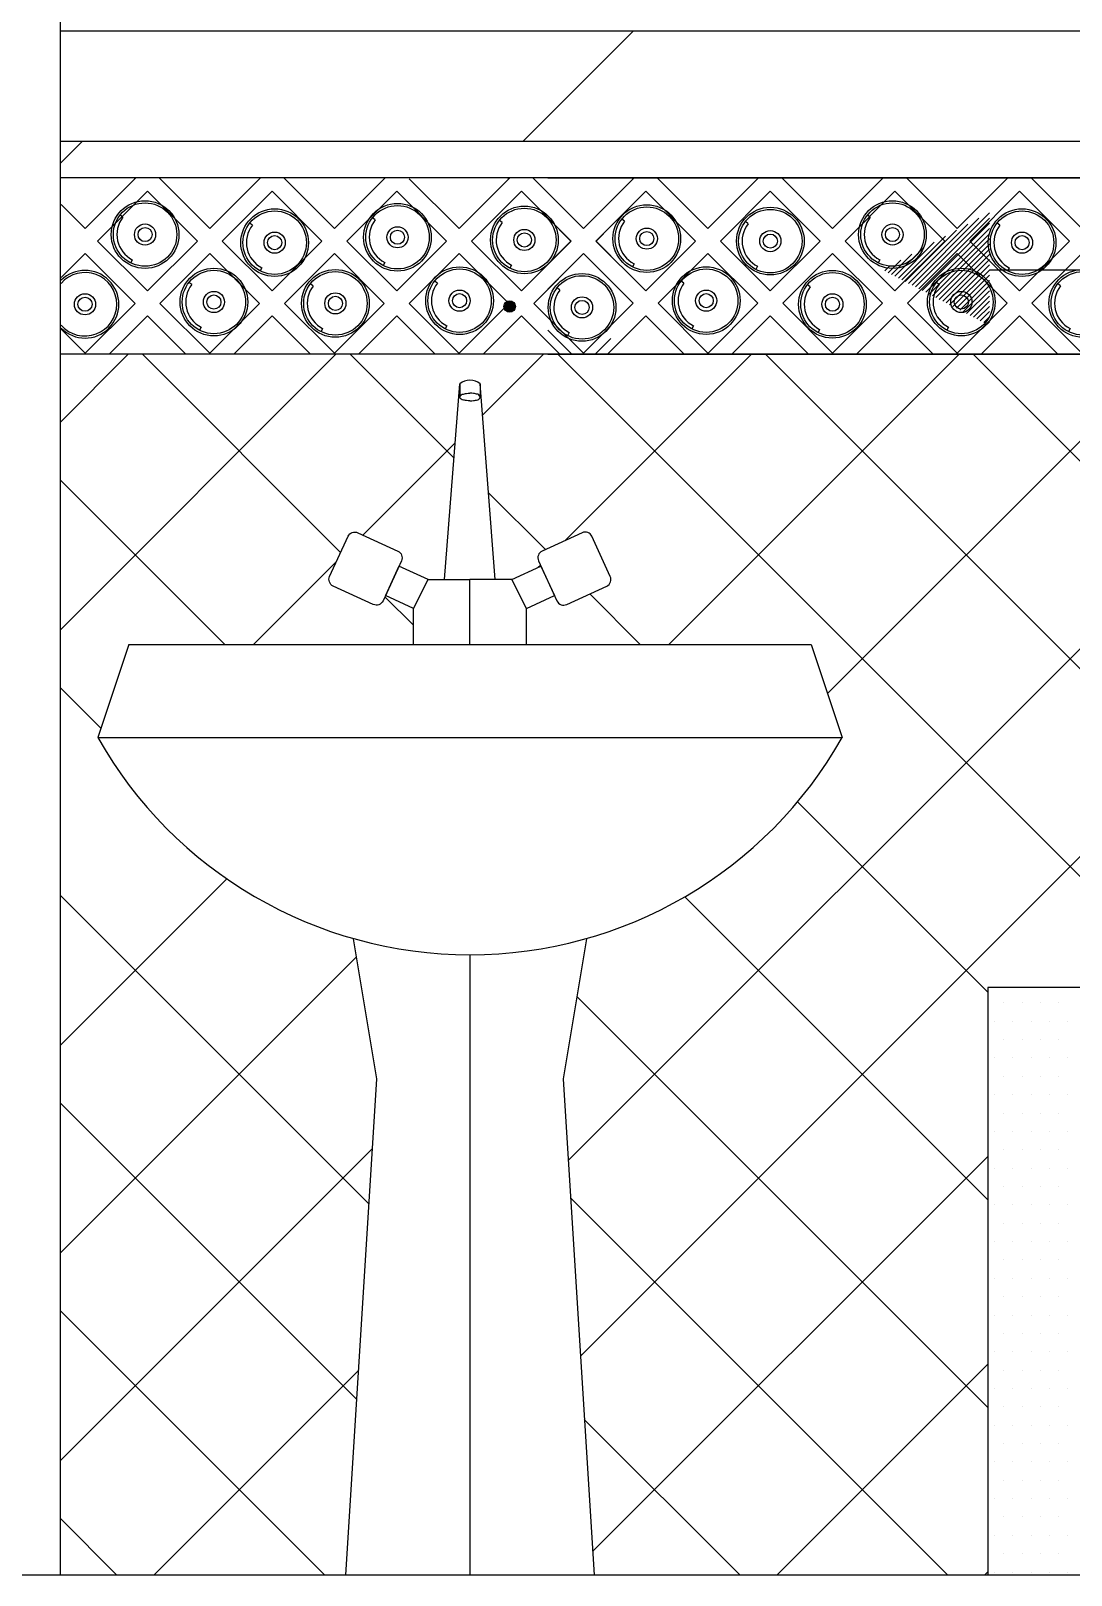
# Model space of a CAD drawing. Extents: x 10753 to 18704, y -5361 to 1140.
# Drawn here: x 15600.8 to 15636.2, y -3558 to -3505.4 of the extents above; entities that cross this region are included whole.
import ezdxf

# ---------------------------------------------------------------- set-up
doc = ezdxf.new("R2010")
doc.units = 0
doc.header["$LTSCALE"] = 30
doc.header["$MEASUREMENT"] = 0
doc.layers.get('0').update_dxf_attribs({"linetype": 'CONTINUOUS'})
doc.layers.add('bath', color=23, linetype='CONTINUOUS')
doc.layers.add('WALL', color=2, linetype='CONTINUOUS')

msp = doc.modelspace()

# ---------------------------------------------------------------- hatches: boundary and pattern name
h = msp.add_hatch()
h.set_pattern_fill('ANSI31', color=230, style=0)
h.set_pattern_definition([(45, (-1777.834, -337.59727), (-0.08838834765, 0.08838834765), [])])
h.paths.add_polyline_path([(15629.78468, -3513.57118), (15633.42165, -3515.46759), (15633.42165, -3511.62382)])
at = {"layer": 'WALL'}
h = msp.add_hatch(color=3, dxfattribs=at)
h.dxf.hatch_style = 1
edge = h.paths.add_edge_path()
edge.add_arc((15617.08753, -3514.82049), 0.195, 0, 360)

# ---------------------------------------------------------------- linework, layer by layer
at = {"color": 1}
msp.add_line((15601.78441, -3474.00624), (15601.78441, -3558.00624), dxfattribs=at)
at = {"color": 3}
for p, q in [((15618.3865, -3510.4417), (15645.97957, -3510.4417)), ((15618.3865, -3516.4417), (15645.97957, -3516.4417)), ((15601.78441, -3558.00624), (15571.84965, -3558.00624))]:
    msp.add_line(p, q, dxfattribs=at)
for p, q in [((15621.29389, -3510.46953), (15621.26607, -3510.4417)), ((15629.77917, -3510.46953), (15629.75135, -3510.4417))]:
    msp.add_line(p, q)
at = {"color": 8, "ltscale": 3}
for p, q in [((15629.36405, -3511.78013), (15629.26949, -3511.70625)), ((15625.52699, -3513.44963), (15625.47256, -3513.55658)), ((15629.68513, -3513.22676), (15629.6307, -3513.3337)), ((15634.09683, -3513.50229), (15634.0424, -3513.60924)), ((15631.70777, -3514.07624), (15631.61321, -3514.00236)), ((15619.11542, -3515.70655), (15619.061, -3515.8135))]:
    msp.add_line(p, q, dxfattribs=at)
at = {"color": 8}
for p, q in [((15630.20344, -3514.2879), (15631.90049, -3512.59085)), ((15634.44608, -3514.2879), (15632.74902, -3512.59085)), ((15630.6277, -3514.71217), (15632.32476, -3513.01511)), ((15634.02182, -3514.71217), (15632.32476, -3513.01511))]:
    msp.add_line(p, q, dxfattribs=at)
at = {"color": 230}
msp.add_line((15633.42498, -3513.57195), (15788.86878, -3513.60485), dxfattribs=at)
at = {"layer": 'bath'}
for p, q in [((15614.87395, -3524.11141), (15615.38886, -3517.45435)), ((15615.39196, -3517.45087), (15615.39196, -3517.90273)), ((15616.08067, -3517.45087), (15616.08067, -3517.90273)), ((15616.59868, -3524.11141), (15616.08377, -3517.45435)), ((15613.31897, -3523.65733), (15612.85851, -3524.66114)), ((15614.30888, -3524.11141), (15613.31897, -3523.65733)), ((15617.16375, -3524.11141), (15618.15366, -3523.65733)), ((15618.15366, -3523.65733), (15618.61412, -3524.66114)), ((15615.73631, -3526.32624), (15615.73631, -3524.11141)), ((15613.80888, -3525.09708), (15612.85851, -3524.66114)), ((15617.66375, -3525.09708), (15618.61412, -3524.66114)), ((15604.12031, -3526.32624), (15603.06431, -3529.49424)), ((15604.12031, -3526.32624), (15627.35231, -3526.32624)), ((15627.35231, -3526.32624), (15628.40831, -3529.49424)), ((15603.06431, -3529.49424), (15628.40831, -3529.49424)), ((15612.56831, -3541.11024), (15611.77389, -3536.34356)), ((15619.69917, -3536.34166), (15618.90431, -3541.11024)), ((15615.73631, -3536.88624), (15615.73631, -3558.00624)), ((15611.51231, -3558.00624), (15612.56831, -3541.11024)), ((15618.90431, -3541.11024), (15619.96031, -3558.00624))]:
    msp.add_line(p, q, dxfattribs=at)
for points in [[(15615.73631, -3518.03543, -0.04817687), (15615.62201, -3518.02439, -0.03691986), (15615.47453, -3517.99657, -0.10266155), (15615.4087, -3517.94708, -0.18239356), (15615.39196, -3517.90273, -0.18239356), (15615.4087, -3517.85838, -0.10266155), (15615.47453, -3517.8089, -0.03691986), (15615.62201, -3517.78107, -0.04817687), (15615.73631, -3517.77003, -0.04817687)], [(15615.73631, -3518.03543, 0.04817687), (15615.85062, -3518.02439, 0.03691986), (15615.9981, -3517.99657, 0.10266155), (15616.06393, -3517.94708, 0.18239356), (15616.08067, -3517.90273, 0.18239356), (15616.06393, -3517.85838, 0.10266155), (15615.9981, -3517.8089, 0.03691986), (15615.85062, -3517.78107, 0.04817687), (15615.73631, -3517.77003, 0.04817687)]]:
    msp.add_lwpolyline(points, format="xyb", dxfattribs=at)
for points in [[(15613.40145, -3523.47753), (15612.77604, -3524.84093, -0.41421356), (15612.44457, -3524.96393), (15611.08117, -3524.33853, -0.41421356), (15610.95817, -3524.00706), (15611.58358, -3522.64366, -0.41421356), (15611.91504, -3522.52066), (15613.27845, -3523.14606, -0.41421356)], [(15618.07118, -3523.47753), (15618.69659, -3524.84093, 0.41421356), (15619.02806, -3524.96393), (15620.39146, -3524.33853, 0.41421356), (15620.51446, -3524.00706), (15619.88905, -3522.64366, 0.41421356), (15619.55758, -3522.52066), (15618.19418, -3523.14606, 0.41421356)]]:
    msp.add_lwpolyline(points, format="xyb", close=True, dxfattribs=at)
for points in [[(15613.80888, -3526.32624), (15613.80888, -3525.09708), (15614.30888, -3524.11141), (15615.73631, -3524.11141)], [(15617.66375, -3526.32624), (15617.66375, -3525.09708), (15617.16375, -3524.11141), (15615.73631, -3524.11141)]]:
    msp.add_lwpolyline(points, dxfattribs=at)
for centre, radius, start, end in [((15615.732, -3517.84977), 0.52355, 89.527709, 130.951013), ((15615.74063, -3517.84977), 0.52355, 49.048987, 90.472291), ((15615.73631, -3522.32854), 14.55771, 209.4871, 330.5129)]:
    msp.add_arc(centre, radius, start, end, dxfattribs=at)
at = {"layer": 'WALL', "color": 3}
for p, q in [((15601.78441, -3505.43754), (15662.4925, -3505.43754)), ((15617.54959, -3509.18753), (15621.29959, -3505.43753)), ((15601.78441, -3509.18754), (15662.4925, -3509.18754)), ((15662.4925, -3510.44308), (15601.78441, -3510.44308)), ((15662.4925, -3510.4417), (15601.81703, -3510.4417)), ((15602.63579, -3512.16677), (15604.36067, -3510.44189)), ((15604.33285, -3510.46971), (15604.30502, -3510.44189)), ((15606.87843, -3512.16677), (15605.15355, -3510.44189)), ((15606.87843, -3512.16677), (15608.60331, -3510.44189)), ((15611.12107, -3512.16677), (15609.39619, -3510.44189)), ((15611.12107, -3512.16677), (15612.84595, -3510.44189)), ((15611.12107, -3512.16677), (15612.84595, -3510.44189)), ((15615.36371, -3512.16677), (15613.66666, -3510.46971)), ((15615.36371, -3512.16677), (15617.08859, -3510.44189)), ((15617.06077, -3510.46971), (15617.03294, -3510.44189)), ((15619.60635, -3512.16677), (15617.88147, -3510.44189)), ((15619.59684, -3512.16658), (15621.32172, -3510.4417)), ((15623.83948, -3512.16658), (15622.1146, -3510.4417)), ((15623.83948, -3512.16658), (15625.56436, -3510.4417)), ((15628.08212, -3512.16658), (15626.35724, -3510.4417)), ((15628.08212, -3512.16658), (15629.807, -3510.4417)), ((15632.32476, -3512.16658), (15630.59988, -3510.4417)), ((15632.32476, -3512.16658), (15634.04964, -3510.4417)), ((15636.5674, -3512.16658), (15634.84252, -3510.4417)), ((15603.06005, -3512.59103), (15604.75711, -3510.89398)), ((15606.45417, -3512.59103), (15604.75711, -3510.89398)), ((15607.30269, -3512.59103), (15608.99975, -3510.89398)), ((15610.69681, -3512.59103), (15608.99975, -3510.89398)), ((15611.54534, -3512.59103), (15613.24239, -3510.89398)), ((15614.93945, -3512.59103), (15613.24239, -3510.89398)), ((15615.78798, -3512.59103), (15617.48503, -3510.89398)), ((15619.18209, -3512.59103), (15617.48503, -3510.89398)), ((15619.59684, -3512.16658), (15618.3865, -3510.95625)), ((15620.0211, -3512.59085), (15621.71816, -3510.89379)), ((15623.41521, -3512.59085), (15621.71816, -3510.89379)), ((15624.26374, -3512.59085), (15625.9608, -3510.89379)), ((15627.65785, -3512.59085), (15625.9608, -3510.89379)), ((15628.50638, -3512.59085), (15630.20344, -3510.89379)), ((15631.90049, -3512.59085), (15630.20344, -3510.89379)), ((15632.74902, -3512.59085), (15634.44608, -3510.89379)), ((15636.14314, -3512.59085), (15634.44608, -3510.89379)), ((15602.63579, -3512.16677), (15601.81703, -3511.34801)), ((15619.60635, -3512.16677), (15620.53324, -3511.23989)), ((15603.91772, -3511.78031), (15603.82316, -3511.70643)), ((15608.32942, -3512.05585), (15608.23486, -3511.98197)), ((15612.51135, -3511.87216), (15612.41679, -3511.79828)), ((15616.83115, -3511.964), (15616.73658, -3511.89012)), ((15619.17257, -3512.59085), (15618.3865, -3511.80478)), ((15620.03062, -3512.59103), (15620.53324, -3512.08841)), ((15621.00019, -3511.9179), (15620.90563, -3511.84401)), ((15625.20591, -3512.00301), (15625.11135, -3511.92913)), ((15633.77575, -3512.05566), (15633.68119, -3511.98178)), ((15604.75711, -3514.28809), (15603.06005, -3512.59103)), ((15604.75711, -3514.28809), (15606.45417, -3512.59103)), ((15608.99975, -3514.28809), (15607.30269, -3512.59103)), ((15608.99975, -3514.28809), (15610.69681, -3512.59103)), ((15608.99975, -3514.28809), (15610.69681, -3512.59103)), ((15613.24239, -3514.28809), (15611.54534, -3512.59103)), ((15613.24239, -3514.28809), (15614.93945, -3512.59103)), ((15617.48503, -3514.28809), (15615.78798, -3512.59103)), ((15617.48503, -3514.28809), (15619.18209, -3512.59103)), ((15618.3865, -3513.37692), (15619.17257, -3512.59085)), ((15621.71816, -3514.2879), (15620.0211, -3512.59085)), ((15620.53324, -3513.09366), (15620.03062, -3512.59103)), ((15621.71816, -3514.2879), (15623.41521, -3512.59085)), ((15625.9608, -3514.2879), (15624.26374, -3512.59085)), ((15625.9608, -3514.2879), (15627.65785, -3512.59085)), ((15630.20344, -3514.2879), (15628.50638, -3512.59085)), ((15634.44608, -3514.2879), (15636.14314, -3512.59085)), ((15634.44608, -3514.2879), (15636.14314, -3512.59085)), ((15601.81703, -3513.83406), (15602.63579, -3513.0153)), ((15604.33285, -3514.71236), (15602.63579, -3513.0153)), ((15605.18137, -3514.71236), (15606.87843, -3513.0153)), ((15608.57549, -3514.71236), (15606.87843, -3513.0153)), ((15609.42401, -3514.71236), (15611.12107, -3513.0153)), ((15612.81813, -3514.71236), (15611.12107, -3513.0153)), ((15613.66666, -3514.71236), (15615.36371, -3513.0153)), ((15617.06077, -3514.71236), (15615.36371, -3513.0153)), ((15617.9093, -3514.71236), (15619.60635, -3513.0153)), ((15618.3865, -3514.22545), (15619.59684, -3513.01511)), ((15621.29389, -3514.71217), (15619.59684, -3513.01511)), ((15620.53324, -3513.94218), (15619.60635, -3513.0153)), ((15622.14242, -3514.71217), (15623.83948, -3513.01511)), ((15625.53653, -3514.71217), (15623.83948, -3513.01511)), ((15626.38506, -3514.71217), (15628.08212, -3513.01511)), ((15629.77917, -3514.71217), (15628.08212, -3513.01511)), ((15634.87034, -3514.71217), (15636.5674, -3513.01511)), ((15604.2388, -3513.22694), (15604.18437, -3513.33389)), ((15608.6505, -3513.50248), (15608.59607, -3513.60942)), ((15612.83243, -3513.31879), (15612.77801, -3513.42574)), ((15617.15222, -3513.41063), (15617.0978, -3513.51758)), ((15621.32127, -3513.36452), (15621.26685, -3513.47147)), ((15606.26144, -3514.07643), (15606.16688, -3514.00255)), ((15610.39741, -3514.12235), (15610.30285, -3514.04846)), ((15614.6253, -3514.0305), (15614.53074, -3513.95662)), ((15618.79435, -3514.25993), (15618.69978, -3514.18605)), ((15623.02222, -3514.03032), (15622.92766, -3513.95644)), ((15627.3194, -3514.15292), (15627.22484, -3514.07904)), ((15635.84374, -3514.12216), (15635.74918, -3514.04828)), ((15602.60331, -3516.44189), (15604.33285, -3514.71236)), ((15606.91091, -3516.44189), (15605.18137, -3514.71236)), ((15606.84595, -3516.44189), (15608.57549, -3514.71236)), ((15611.15355, -3516.44189), (15609.42401, -3514.71236)), ((15611.08859, -3516.44189), (15612.81813, -3514.71236)), ((15615.39619, -3516.44189), (15613.66666, -3514.71236)), ((15615.33123, -3516.44189), (15617.06077, -3514.71236)), ((15619.63883, -3516.44189), (15617.9093, -3514.71236)), ((15619.56436, -3516.4417), (15621.29389, -3514.71217)), ((15623.87195, -3516.4417), (15622.14242, -3514.71217)), ((15623.807, -3516.4417), (15625.53653, -3514.71217)), ((15628.1146, -3516.4417), (15626.38506, -3514.71217)), ((15628.04964, -3516.4417), (15629.77917, -3514.71217)), ((15632.35724, -3516.4417), (15630.6277, -3514.71217)), ((15632.29228, -3516.4417), (15634.02182, -3514.71217)), ((15636.59988, -3516.4417), (15634.87034, -3514.71217)), ((15603.45184, -3516.44189), (15604.75711, -3515.13662)), ((15606.06238, -3516.44189), (15604.75711, -3515.13662)), ((15607.69448, -3516.44189), (15608.99975, -3515.13662)), ((15610.30502, -3516.44189), (15608.99975, -3515.13662)), ((15611.93712, -3516.44189), (15613.24239, -3515.13662)), ((15614.54766, -3516.44189), (15613.24239, -3515.13662)), ((15616.17976, -3516.44189), (15617.48503, -3515.13662)), ((15618.7903, -3516.44189), (15617.48503, -3515.13662)), ((15620.41289, -3516.4417), (15621.71816, -3515.13643)), ((15623.02343, -3516.4417), (15621.71816, -3515.13643)), ((15624.65553, -3516.4417), (15625.9608, -3515.13643)), ((15627.26607, -3516.4417), (15625.9608, -3515.13643)), ((15628.89817, -3516.4417), (15630.20344, -3515.13643)), ((15631.50871, -3516.4417), (15630.20344, -3515.13643)), ((15633.14081, -3516.4417), (15634.44608, -3515.13643)), ((15635.75135, -3516.4417), (15634.44608, -3515.13643)), ((15602.66827, -3516.44189), (15601.81703, -3515.59065)), ((15606.58252, -3515.52305), (15606.52809, -3515.63)), ((15610.71849, -3515.56897), (15610.66406, -3515.67592)), ((15614.94637, -3515.47713), (15614.89195, -3515.58408)), ((15619.20505, -3516.4417), (15618.3865, -3515.62315)), ((15623.3433, -3515.47695), (15623.28887, -3515.58389)), ((15627.64048, -3515.59955), (15627.58606, -3515.7065)), ((15632.02885, -3515.52287), (15631.97442, -3515.62982)), ((15636.16482, -3515.56879), (15636.11039, -3515.67573)), ((15619.99814, -3516.44189), (15620.53324, -3515.90679)), ((15662.4925, -3516.44612), (15601.78441, -3516.44612)), ((15601.78441, -3518.76405), (15604.10233, -3516.44612)), ((15601.78441, -3525.83511), (15611.1734, -3516.44612)), ((15662.4925, -3516.4417), (15601.81703, -3516.4417)), ((15611.33152, -3523.19315), (15604.58449, -3516.44612)), ((15615.19321, -3519.98377), (15611.65556, -3516.44612)), ((15616.16651, -3518.52408), (15618.24447, -3516.44612)), ((15640.28675, -3538.00624), (15618.72663, -3516.44612)), ((15618.97272, -3522.78894), (15625.31554, -3516.44612)), ((15619.07845, -3543.89641), (15646.52874, -3516.44612)), ((15619.4944, -3550.55153), (15653.59981, -3516.44612)), ((15622.50649, -3526.32624), (15632.3866, -3516.44612)), ((15647.35782, -3538.00624), (15625.7977, -3516.44612)), ((15627.90862, -3527.99517), (15639.45767, -3516.44612)), ((15654.42888, -3538.00624), (15632.86877, -3516.44612)), ((15612.08978, -3522.60081), (15615.23399, -3519.4566)), ((15607.39354, -3526.32624), (15601.78441, -3520.7171)), ((15618.30477, -3523.09533), (15616.37047, -3521.16103)), ((15608.36435, -3526.32624), (15611.19091, -3523.49968)), ((15613.80888, -3525.6705), (15612.83996, -3524.70159)), ((15621.53568, -3526.32624), (15619.81321, -3524.60377)), ((15633.36641, -3538.15697), (15626.89151, -3531.68207)), ((15601.78441, -3539.97725), (15607.45817, -3534.30348)), ((15612.30167, -3545.3765), (15601.78441, -3534.85924)), ((15633.36641, -3545.22804), (15623.05258, -3534.91421)), ((15601.78441, -3547.04832), (15611.87607, -3536.95666)), ((15633.36641, -3552.29911), (15619.37196, -3538.30466)), ((15662.4925, -3538.00624), (15633.36641, -3538.00624)), ((15633.36641, -3538.00624), (15633.36641, -3558.00624)), ((15633.90613, -3538.52749), (15633.90613, -3538.52749)), ((15634.53113, -3538.52749), (15634.53113, -3538.52749)), ((15635.15613, -3538.52749), (15635.15613, -3538.52749)), ((15635.78113, -3538.52749), (15635.78113, -3538.52749)), ((15633.59363, -3539.15249), (15633.59363, -3539.15249)), ((15634.21863, -3539.15249), (15634.21863, -3539.15249)), ((15634.84363, -3539.15249), (15634.84363, -3539.15249)), ((15635.46863, -3539.15249), (15635.46863, -3539.15249)), ((15636.09363, -3539.15249), (15636.09363, -3539.15249)), ((15633.90613, -3539.77749), (15633.90613, -3539.77749)), ((15634.53113, -3539.77749), (15634.53113, -3539.77749)), ((15635.15613, -3539.77749), (15635.15613, -3539.77749)), ((15635.78113, -3539.77749), (15635.78113, -3539.77749)), ((15633.59363, -3540.40249), (15633.59363, -3540.40249)), ((15634.21863, -3540.40249), (15634.21863, -3540.40249)), ((15634.84363, -3540.40249), (15634.84363, -3540.40249)), ((15635.46863, -3540.40249), (15635.46863, -3540.40249)), ((15636.09363, -3540.40249), (15636.09363, -3540.40249)), ((15633.90613, -3541.02749), (15633.90613, -3541.02749)), ((15634.53113, -3541.02749), (15634.53113, -3541.02749)), ((15635.15613, -3541.02749), (15635.15613, -3541.02749)), ((15635.78113, -3541.02749), (15635.78113, -3541.02749)), ((15611.88573, -3552.03163), (15601.78441, -3541.93031)), ((15633.59363, -3541.65249), (15633.59363, -3541.65249)), ((15634.21863, -3541.65249), (15634.21863, -3541.65249)), ((15634.84363, -3541.65249), (15634.84363, -3541.65249)), ((15635.46863, -3541.65249), (15635.46863, -3541.65249)), ((15636.09363, -3541.65249), (15636.09363, -3541.65249)), ((15633.90613, -3542.27749), (15633.90613, -3542.27749)), ((15634.53113, -3542.27749), (15634.53113, -3542.27749)), ((15635.15613, -3542.27749), (15635.15613, -3542.27749)), ((15635.78113, -3542.27749), (15635.78113, -3542.27749)), ((15633.59363, -3542.90249), (15633.59363, -3542.90249)), ((15634.21863, -3542.90249), (15634.21863, -3542.90249)), ((15634.84363, -3542.90249), (15634.84363, -3542.90249)), ((15635.46863, -3542.90249), (15635.46863, -3542.90249)), ((15636.09363, -3542.90249), (15636.09363, -3542.90249)), ((15601.78441, -3554.11939), (15612.41996, -3543.48383)), ((15633.90613, -3543.52749), (15633.90613, -3543.52749)), ((15634.53113, -3543.52749), (15634.53113, -3543.52749)), ((15635.15613, -3543.52749), (15635.15613, -3543.52749)), ((15635.78113, -3543.52749), (15635.78113, -3543.52749)), ((15619.91034, -3557.20666), (15633.36641, -3543.75058)), ((15633.59363, -3544.15249), (15633.59363, -3544.15249)), ((15634.21863, -3544.15249), (15634.21863, -3544.15249)), ((15634.84363, -3544.15249), (15634.84363, -3544.15249)), ((15635.46863, -3544.15249), (15635.46863, -3544.15249)), ((15636.09363, -3544.15249), (15636.09363, -3544.15249)), ((15632.00248, -3558.00624), (15619.1575, -3545.16127)), ((15633.90613, -3544.77749), (15633.90613, -3544.77749)), ((15634.53113, -3544.77749), (15634.53113, -3544.77749)), ((15635.15613, -3544.77749), (15635.15613, -3544.77749)), ((15635.78113, -3544.77749), (15635.78113, -3544.77749)), ((15633.59363, -3545.40249), (15633.59363, -3545.40249)), ((15634.21863, -3545.40249), (15634.21863, -3545.40249)), ((15634.84363, -3545.40249), (15634.84363, -3545.40249)), ((15635.46863, -3545.40249), (15635.46863, -3545.40249)), ((15636.09363, -3545.40249), (15636.09363, -3545.40249)), ((15633.90613, -3546.02749), (15633.90613, -3546.02749)), ((15634.53113, -3546.02749), (15634.53113, -3546.02749)), ((15635.15613, -3546.02749), (15635.15613, -3546.02749)), ((15635.78113, -3546.02749), (15635.78113, -3546.02749)), ((15633.59363, -3546.65249), (15633.59363, -3546.65249)), ((15634.21863, -3546.65249), (15634.21863, -3546.65249)), ((15634.84363, -3546.65249), (15634.84363, -3546.65249)), ((15635.46863, -3546.65249), (15635.46863, -3546.65249)), ((15636.09363, -3546.65249), (15636.09363, -3546.65249)), ((15633.90613, -3547.27749), (15633.90613, -3547.27749)), ((15634.53113, -3547.27749), (15634.53113, -3547.27749)), ((15635.15613, -3547.27749), (15635.15613, -3547.27749)), ((15635.78113, -3547.27749), (15635.78113, -3547.27749)), ((15633.59363, -3547.90249), (15633.59363, -3547.90249)), ((15634.21863, -3547.90249), (15634.21863, -3547.90249)), ((15634.84363, -3547.90249), (15634.84363, -3547.90249)), ((15635.46863, -3547.90249), (15635.46863, -3547.90249)), ((15636.09363, -3547.90249), (15636.09363, -3547.90249)), ((15633.90613, -3548.52749), (15633.90613, -3548.52749)), ((15634.53113, -3548.52749), (15634.53113, -3548.52749)), ((15635.15613, -3548.52749), (15635.15613, -3548.52749)), ((15635.78113, -3548.52749), (15635.78113, -3548.52749)), ((15610.78927, -3558.00624), (15601.78441, -3549.00137)), ((15633.59363, -3549.15249), (15633.59363, -3549.15249)), ((15634.21863, -3549.15249), (15634.21863, -3549.15249)), ((15634.84363, -3549.15249), (15634.84363, -3549.15249)), ((15635.46863, -3549.15249), (15635.46863, -3549.15249)), ((15636.09363, -3549.15249), (15636.09363, -3549.15249)), ((15633.90613, -3549.77749), (15633.90613, -3549.77749)), ((15634.53113, -3549.77749), (15634.53113, -3549.77749)), ((15635.15613, -3549.77749), (15635.15613, -3549.77749)), ((15635.78113, -3549.77749), (15635.78113, -3549.77749)), ((15633.59363, -3550.40249), (15633.59363, -3550.40249)), ((15634.21863, -3550.40249), (15634.21863, -3550.40249)), ((15634.84363, -3550.40249), (15634.84363, -3550.40249)), ((15635.46863, -3550.40249), (15635.46863, -3550.40249)), ((15636.09363, -3550.40249), (15636.09363, -3550.40249)), ((15626.18182, -3558.00624), (15633.36641, -3550.82165)), ((15604.96862, -3558.00624), (15611.94856, -3551.0263)), ((15633.90613, -3551.02749), (15633.90613, -3551.02749)), ((15634.53113, -3551.02749), (15634.53113, -3551.02749)), ((15635.15613, -3551.02749), (15635.15613, -3551.02749)), ((15635.78113, -3551.02749), (15635.78113, -3551.02749)), ((15633.59363, -3551.65249), (15633.59363, -3551.65249)), ((15634.21863, -3551.65249), (15634.21863, -3551.65249)), ((15634.84363, -3551.65249), (15634.84363, -3551.65249)), ((15635.46863, -3551.65249), (15635.46863, -3551.65249)), ((15636.09363, -3551.65249), (15636.09363, -3551.65249)), ((15633.90613, -3552.27749), (15633.90613, -3552.27749)), ((15634.53113, -3552.27749), (15634.53113, -3552.27749)), ((15635.15613, -3552.27749), (15635.15613, -3552.27749)), ((15635.78113, -3552.27749), (15635.78113, -3552.27749)), ((15624.93141, -3558.00624), (15619.62891, -3552.70374)), ((15633.59363, -3552.90249), (15633.59363, -3552.90249)), ((15634.21863, -3552.90249), (15634.21863, -3552.90249)), ((15634.84363, -3552.90249), (15634.84363, -3552.90249)), ((15635.46863, -3552.90249), (15635.46863, -3552.90249)), ((15636.09363, -3552.90249), (15636.09363, -3552.90249)), ((15633.90613, -3553.52749), (15633.90613, -3553.52749)), ((15634.53113, -3553.52749), (15634.53113, -3553.52749)), ((15635.15613, -3553.52749), (15635.15613, -3553.52749)), ((15635.78113, -3553.52749), (15635.78113, -3553.52749)), ((15633.59363, -3554.15249), (15633.59363, -3554.15249)), ((15634.21863, -3554.15249), (15634.21863, -3554.15249)), ((15634.84363, -3554.15249), (15634.84363, -3554.15249)), ((15635.46863, -3554.15249), (15635.46863, -3554.15249)), ((15636.09363, -3554.15249), (15636.09363, -3554.15249)), ((15633.90613, -3554.77749), (15633.90613, -3554.77749)), ((15634.53113, -3554.77749), (15634.53113, -3554.77749)), ((15635.15613, -3554.77749), (15635.15613, -3554.77749)), ((15635.78113, -3554.77749), (15635.78113, -3554.77749)), ((15633.59363, -3555.40249), (15633.59363, -3555.40249)), ((15634.21863, -3555.40249), (15634.21863, -3555.40249)), ((15634.84363, -3555.40249), (15634.84363, -3555.40249)), ((15635.46863, -3555.40249), (15635.46863, -3555.40249)), ((15636.09363, -3555.40249), (15636.09363, -3555.40249)), ((15603.71821, -3558.00624), (15601.78441, -3556.07244)), ((15633.90613, -3556.02749), (15633.90613, -3556.02749)), ((15634.53113, -3556.02749), (15634.53113, -3556.02749)), ((15635.15613, -3556.02749), (15635.15613, -3556.02749)), ((15635.78113, -3556.02749), (15635.78113, -3556.02749)), ((15633.59363, -3556.65249), (15633.59363, -3556.65249)), ((15634.21863, -3556.65249), (15634.21863, -3556.65249)), ((15634.84363, -3556.65249), (15634.84363, -3556.65249)), ((15635.46863, -3556.65249), (15635.46863, -3556.65249)), ((15636.09363, -3556.65249), (15636.09363, -3556.65249)), ((15633.90613, -3557.27749), (15633.90613, -3557.27749)), ((15634.53113, -3557.27749), (15634.53113, -3557.27749)), ((15635.15613, -3557.27749), (15635.15613, -3557.27749)), ((15635.78113, -3557.27749), (15635.78113, -3557.27749)), ((15633.25289, -3558.00624), (15633.36641, -3557.89272)), ((15633.59363, -3557.90249), (15633.59363, -3557.90249)), ((15634.21863, -3557.90249), (15634.21863, -3557.90249)), ((15634.84363, -3557.90249), (15634.84363, -3557.90249)), ((15635.46863, -3557.90249), (15635.46863, -3557.90249)), ((15636.09363, -3557.90249), (15636.09363, -3557.90249))]:
    msp.add_line(p, q, dxfattribs=at)
at = {"layer": 'WALL', "color": 0}
for p, q in [((15601.78441, -3509.95271), (15602.54959, -3509.18753)), ((15618.06253, -3523.69913), (15618.13815, -3523.62351)), ((15603.17085, -3529.17462), (15601.78441, -3527.78817))]:
    msp.add_line(p, q, dxfattribs=at)
at = {"layer": 'WALL'}
for p, q in [((15601.84965, -3510.44308), (15601.78441, -3510.44308)), ((15601.84965, -3516.44612), (15601.78441, -3516.44612))]:
    msp.add_line(p, q, dxfattribs=at)
at = {"layer": 'WALL', "color": 9}
msp.add_line((15671.72044, -3558.00624), (15555.00808, -3558.00624), dxfattribs=at)
at = {"layer": 'WALL', "color": 3}
for centre, radius in [((15604.6742, -3512.37136), 1.152), ((15604.6742, -3512.37136), 1.08), ((15609.08591, -3512.64689), 1.152), ((15609.08591, -3512.64689), 1.08), ((15613.26784, -3512.4632), 1.152), ((15613.26784, -3512.4632), 1.08), ((15617.58763, -3512.55505), 1.152), ((15617.58763, -3512.55505), 1.08), ((15621.75668, -3512.50894), 1.152), ((15621.75668, -3512.50894), 1.08), ((15625.96239, -3512.59405), 1.152), ((15625.96239, -3512.59405), 1.08), ((15630.12053, -3512.37117), 1.152), ((15630.12053, -3512.37117), 1.08), ((15634.53224, -3512.64671), 1.152), ((15634.53224, -3512.64671), 1.08), ((15604.6742, -3512.37136), 0.36), ((15613.26784, -3512.4632), 0.36), ((15630.12053, -3512.37117), 0.36), ((15604.6742, -3512.37136), 0.24), ((15609.08591, -3512.64689), 0.36), ((15609.08591, -3512.64689), 0.24), ((15613.26784, -3512.4632), 0.24), ((15617.58763, -3512.55505), 0.36), ((15617.58763, -3512.55505), 0.24), ((15621.75668, -3512.50894), 0.36), ((15621.75668, -3512.50894), 0.24), ((15625.96239, -3512.59405), 0.36), ((15625.96239, -3512.59405), 0.24), ((15630.12053, -3512.37117), 0.24), ((15634.53224, -3512.64671), 0.36), ((15634.53224, -3512.64671), 0.24), ((15607.01792, -3514.66747), 1.152), ((15607.01792, -3514.66747), 1.08), ((15611.1539, -3514.71339), 1.152), ((15611.1539, -3514.71339), 1.08), ((15615.38178, -3514.62155), 1.152), ((15615.38178, -3514.62155), 1.08), ((15623.77871, -3514.62136), 1.152), ((15623.77871, -3514.62136), 1.08), ((15628.07589, -3514.74397), 1.152), ((15628.07589, -3514.74397), 1.08), ((15632.46425, -3514.66728), 1.152), ((15632.46425, -3514.66728), 1.08), ((15636.60022, -3514.7132), 1.152), ((15636.60022, -3514.7132), 1.08), ((15619.55083, -3514.85097), 1.152), ((15619.55083, -3514.85097), 1.08), ((15602.62956, -3514.74415), 0.36), ((15602.62956, -3514.74415), 0.24), ((15607.01792, -3514.66747), 0.36), ((15607.01792, -3514.66747), 0.24), ((15611.1539, -3514.71339), 0.36), ((15611.1539, -3514.71339), 0.24), ((15615.38178, -3514.62155), 0.36), ((15615.38178, -3514.62155), 0.24), ((15617.08753, -3514.82049), 0.195), ((15619.55083, -3514.85097), 0.36), ((15619.55083, -3514.85097), 0.24), ((15623.77871, -3514.62136), 0.36), ((15623.77871, -3514.62136), 0.24), ((15628.07589, -3514.74397), 0.36), ((15628.07589, -3514.74397), 0.24), ((15632.46425, -3514.66728), 0.36), ((15632.46425, -3514.66728), 0.24)]:
    msp.add_circle(centre, radius, dxfattribs=at)
for centre, radius, start, end in [((15604.6742, -3512.37136), 0.96, 141.999255, 243.028466), ((15609.08591, -3512.64689), 0.96, 141.999255, 243.028466), ((15613.26784, -3512.4632), 0.96, 141.999255, 243.028466), ((15617.58763, -3512.55505), 0.96, 141.999255, 243.028466), ((15621.75668, -3512.50894), 0.96, 141.999255, 243.028466), ((15625.96239, -3512.59405), 0.96, 141.999255, 243.028466), ((15630.12053, -3512.37117), 0.96, 141.999255, 243.028466), ((15634.53224, -3512.64671), 0.96, 141.999255, 243.028466), ((15602.62956, -3514.74415), 1.152, 225.144356, 134.855644), ((15602.62956, -3514.74415), 1.08, 221.206122, 138.793878), ((15607.01792, -3514.66747), 0.96, 141.999255, 243.028466), ((15611.1539, -3514.71339), 0.96, 141.999255, 243.028466), ((15615.38178, -3514.62155), 0.96, 141.999255, 243.028466), ((15623.77871, -3514.62136), 0.96, 141.999255, 243.028466), ((15628.07589, -3514.74397), 0.96, 141.999255, 243.028466), ((15632.46425, -3514.66728), 0.96, 141.999255, 243.028466), ((15636.60022, -3514.7132), 0.96, 141.999255, 243.028466), ((15619.55083, -3514.85097), 0.96, 141.999255, 243.028466)]:
    msp.add_arc(centre, radius, start, end, dxfattribs=at)

doc.saveas('drawing.dxf')
